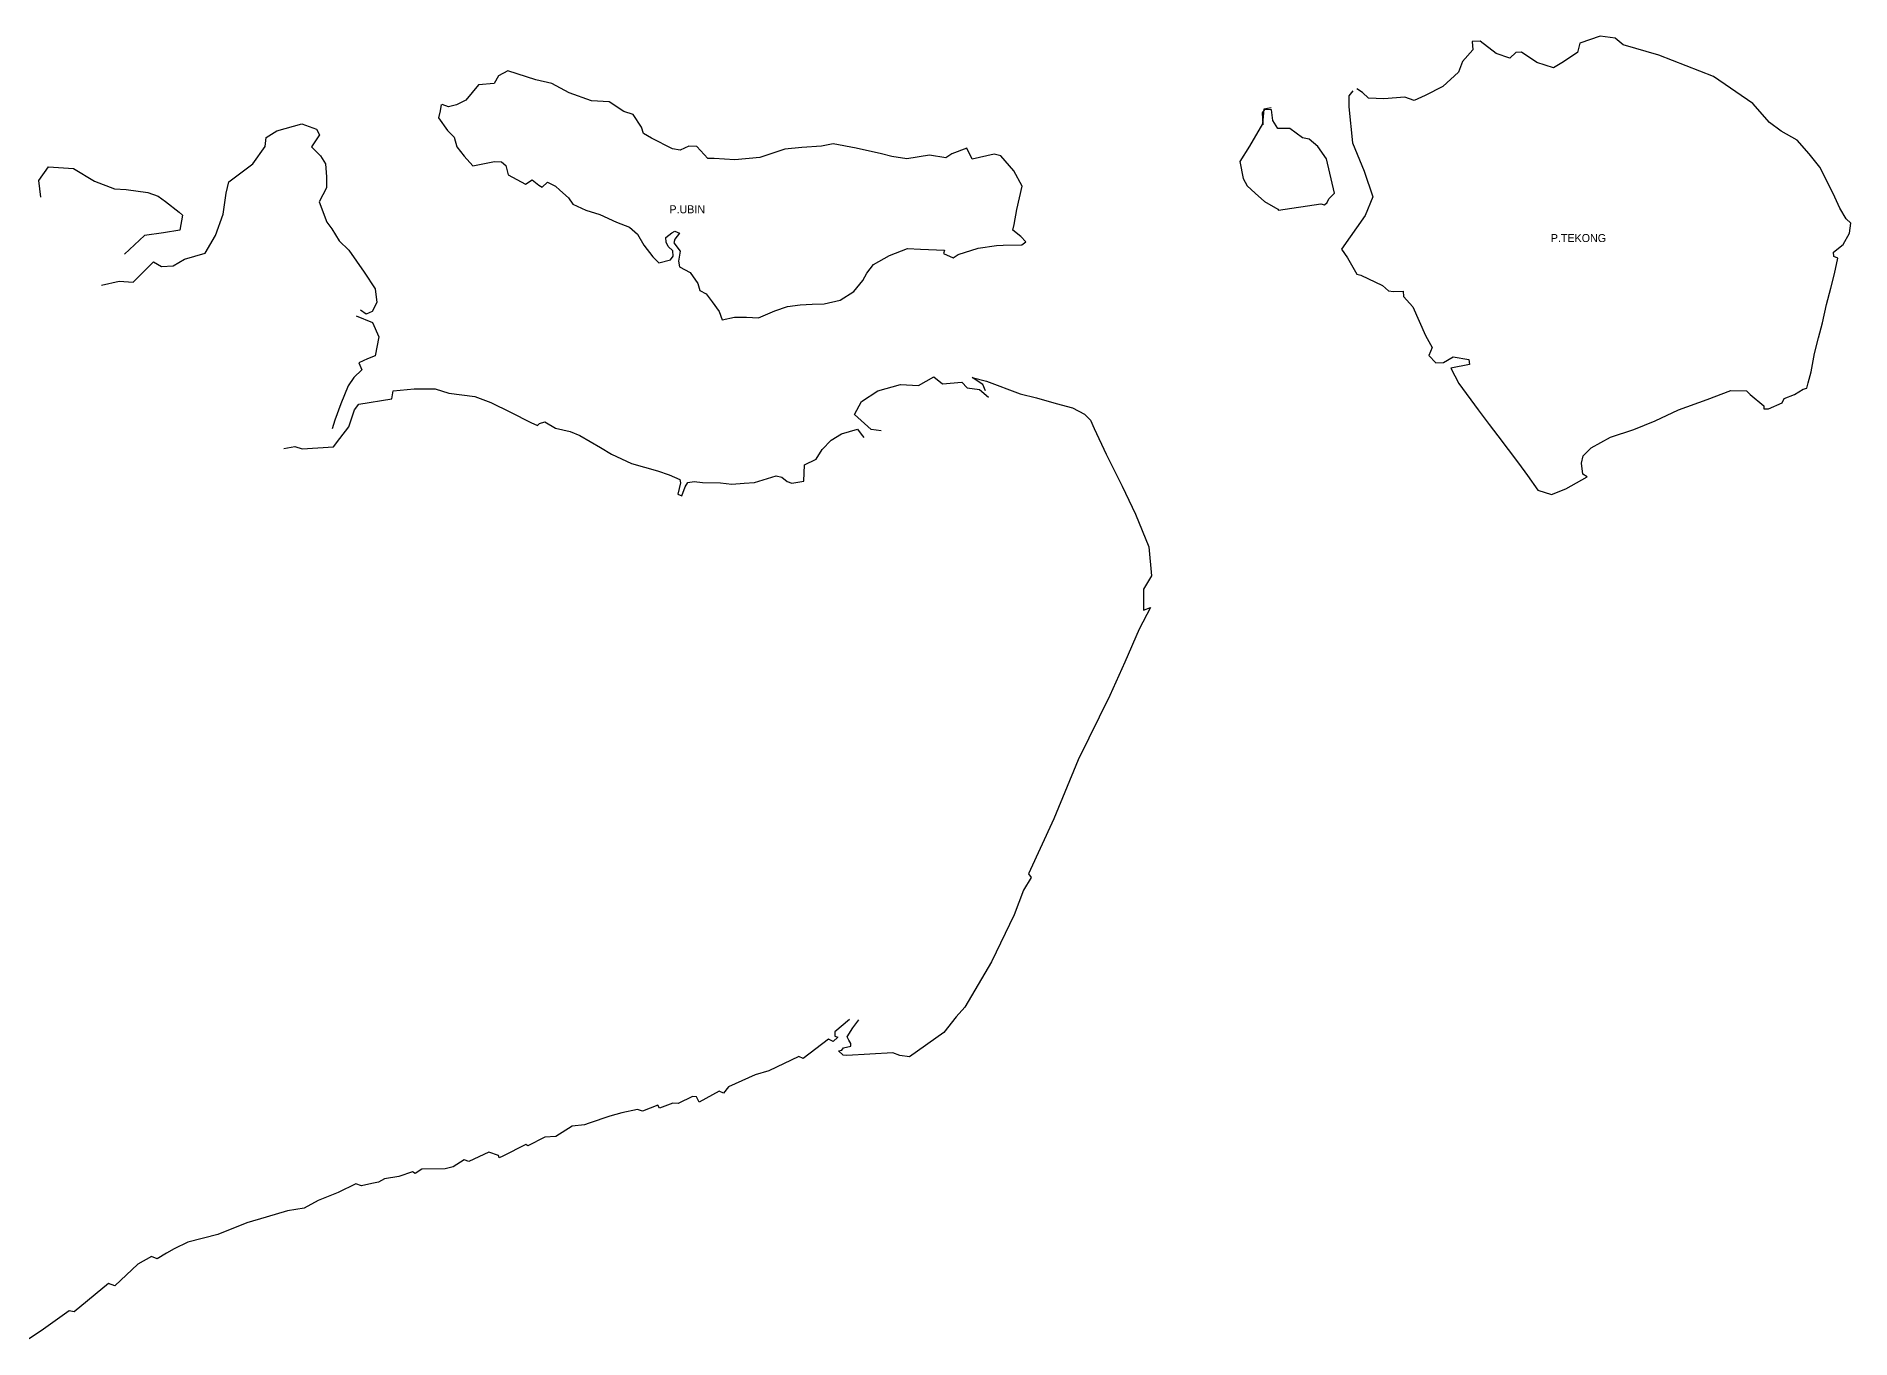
# Model space of a CAD drawing. Extents: x 4070 to 56010, y 16607 to 50270.
# Drawn here: x 33333 to 56010, y 29629 to 45901 of the extents above; entities that cross this region are included whole.
import ezdxf
from ezdxf.enums import TextEntityAlignment as Align

# ---------------------------------------------------------------- set-up
doc = ezdxf.new("R2010")
doc.units = 0
doc.layers.get('0').update_dxf_attribs({"linetype": 'CONTINUOUS'})

msp = doc.modelspace()

# ---------------------------------------------------------------- linework, layer by layer
for p, q in [((51379.278346, 45841.184777), (51280.121431, 45836.040486)), ((51280.121431, 45836.040486), (51287.793805, 45732.989537)), ((51578.933834, 45687.349966), (51379.278346, 45841.184777)), ((52626.374096, 45815.161058), (52597.188749, 45696.82513)), ((52879.305049, 45900.542332), (52626.374096, 45815.161058)), ((53066.179452, 45879.01796), (52879.305049, 45900.542332)), ((53164.098558, 45793.832325), (53066.179452, 45879.01796)), ((51156.916748, 45584.058297), (51107.39454, 45450.439449)), ((51287.793805, 45732.989537), (51156.916748, 45584.058297)), ((51748.036419, 45628.919762), (51578.933834, 45687.349966)), ((51823.00954, 45698.93692), (51748.036419, 45628.919762)), ((51894.197633, 45702.793529), (51823.00954, 45698.93692)), ((52086.212363, 45571.857093), (51894.197633, 45702.793529)), ((52597.188749, 45696.82513), (52397.664887, 45568.215162)), ((53612.879073, 45665.587125), (53164.098558, 45793.832325)), ((54293.062791, 45396.257873), (53612.879073, 45665.587125)), ((39108.751105, 45405.496943), (39054.093576, 45310.021256)), ((39224.469669, 45469.191876), (39108.751105, 45405.496943)), ((39578.087573, 45358.676278), (39224.469669, 45469.191876)), ((39776.514302, 45309.157849), (39578.087573, 45358.676278)), ((51107.39454, 45450.439449), (50912.963469, 45273.479669)), ((52293.45267, 45504.543346), (52086.212363, 45571.857093)), ((52397.664887, 45568.215162), (52293.45267, 45504.543346)), ((54785.138336, 45060.672513), (54293.062791, 45396.257873)), ((38860.771269, 45295.913121), (38701.851239, 45102.386458)), ((39054.093576, 45310.021256), (38860.771269, 45295.913121)), ((39994.040354, 45194.749195), (39776.514302, 45309.157849)), ((40270.064416, 45093.100452), (39994.040354, 45194.749195)), ((49737.035746, 45158.302484), (49735.823114, 45019.617025)), ((49789.1354, 45219.404197), (49737.035746, 45158.302484)), ((49908.651458, 45197.84249), (49836.164074, 45246.149901)), ((49982.418683, 45129.178627), (49908.651458, 45197.84249)), ((50175.666024, 45120.382505), (49982.418683, 45129.178627)), ((50438.822715, 45139.617349), (50175.666024, 45120.382505)), ((50553.258285, 45100.240748), (50438.822715, 45139.617349)), ((50691.805074, 45161.390822), (50553.258285, 45100.240748)), ((50912.963469, 45273.479669), (50691.805074, 45161.390822)), ((38382.647096, 44969.851888), (38361.054317, 44883.301185)), ((38391.523276, 45048.759432), (38382.647096, 44969.851888)), ((38483.111029, 45020.814186), (38404.242471, 45048.766701)), ((38586.128029, 45043.780186), (38483.111029, 45020.814186)), ((38701.851239, 45102.386458), (38586.128029, 45043.780186)), ((40493.909423, 45080.502519), (40270.064416, 45093.100452)), ((40675.821556, 44960.985411), (40493.909423, 45080.502519)), ((40792.840449, 44925.420757), (40675.821556, 44960.985411)), ((40897.185677, 44766.410523), (40792.840449, 44925.420757)), ((48683.131062, 44987.205575), (48655.178562, 44942.656743)), ((48655.178562, 44942.656743), (48662.868967, 44793.794121)), ((48672.959254, 44988.472114), (48657.778553, 44805.242508)), ((48767.036004, 45006.33908), (48672.959254, 44988.472114)), ((48769.58889, 44982.165645), (48683.131062, 44987.205575)), ((48786.172853, 44848.576934), (48769.58889, 44982.165645)), ((49735.823114, 45019.617025), (49784.325502, 44569.235968)), ((54996.249837, 44824.162217), (54785.138336, 45060.672513)), ((36205.135361, 44637.707804), (36337.398916, 44720.508456)), ((36337.398916, 44720.508456), (36650.286185, 44807.230673)), ((36650.286185, 44807.230673), (36836.021312, 44739.886549)), ((36836.021312, 44739.886549), (36871.660735, 44669.910647)), ((38361.054317, 44883.301185), (38474.31069, 44723.015923)), ((38474.31069, 44723.015923), (38557.013937, 44640.343288)), ((40920.106662, 44687.524876), (40897.185677, 44766.410523)), ((41023.144258, 44626.501556), (40920.106662, 44687.524876)), ((48657.778553, 44805.242508), (48493.881435, 44526.497801)), ((48851.056412, 44748.09749), (48786.172853, 44848.576934)), ((48955.310211, 44750.702418), (48851.056412, 44748.09749)), ((49001.081569, 44748.184124), (48955.310211, 44750.702418)), ((49160.054667, 44631.218935), (49001.081569, 44748.184124)), ((55138.662194, 44716.106506), (54996.249837, 44824.162217)), ((55340.817859, 44601.72487), (55138.662194, 44716.106506)), ((36041.150886, 44309.259275), (36192.452468, 44524.431725)), ((36192.452468, 44524.431725), (36205.135361, 44637.707804)), ((36871.660735, 44669.910647), (36773.766461, 44520.951861)), ((36773.766461, 44520.951861), (36884.468596, 44407.74888)), ((38557.013937, 44640.343288), (38588.854178, 44518.189938)), ((38588.854178, 44518.189938), (38681.74314, 44404.980567)), ((41286.452855, 44493.035798), (41023.144258, 44626.501556)), ((41381.841374, 44479.093241), (41286.452855, 44493.035798)), ((41489.923931, 44528.78575), (41381.841374, 44479.093241)), ((41590.395946, 44522.481444), (41489.923931, 44528.78575)), ((41723.985842, 44373.67112), (41590.395946, 44522.481444)), ((42686.64687, 44490.033644), (42375.115042, 44384.23209)), ((42900.286325, 44509.245834), (42686.64687, 44490.033644)), ((43146.988342, 44527.204581), (42900.286325, 44509.245834)), ((43291.948339, 44559.101576), (43146.988342, 44527.204581)), ((43578.096275, 44503.277858), (43291.948339, 44559.101576)), ((43897.309571, 44433.476579), (43578.096275, 44503.277858)), ((44961.633277, 44502.810865), (44776.007466, 44430.171927)), ((45030.353254, 44365.424593), (44961.633277, 44502.810865)), ((48493.881435, 44526.497801), (48375.718381, 44334.299283)), ((49240.158465, 44615.997082), (49160.054667, 44631.218935)), ((49349.536977, 44521.906183), (49240.158465, 44615.997082)), ((49456.397618, 44368.013346), (49349.536977, 44521.906183)), ((49784.325502, 44569.235968), (49928.139401, 44214.335337)), ((55492.153989, 44433.88172), (55340.817859, 44601.72487)), ((33365.969988, 44098.959433), (33485.501602, 44268.306566)), ((33485.501602, 44268.306566), (33798.459929, 44248.126206)), ((33798.459929, 44248.126206), (34060.572305, 44090.460012)), ((35738.477461, 44081.268576), (36041.150886, 44309.259275)), ((36884.468596, 44407.74888), (36946.830273, 44307.244561)), ((36946.830273, 44307.244561), (36959.604511, 44145.623017)), ((38681.74314, 44404.980567), (38787.35364, 44284.14315)), ((38787.35364, 44284.14315), (39060.793431, 44337.753364)), ((39060.793431, 44337.753364), (39147.283332, 44333.986152)), ((39147.283332, 44333.986152), (39203.262452, 44288.20488)), ((39203.262452, 44288.20488), (39232.557396, 44169.869042)), ((41805.378372, 44373.71871), (41723.985842, 44373.67112)), ((42064.821467, 44357.327379), (41805.378372, 44373.71871)), ((42375.115042, 44384.23209), (42064.821467, 44357.327379)), ((44025.758805, 44400.466775), (43897.309571, 44433.476579)), ((44212.702324, 44368.763818), (44025.758805, 44400.466775)), ((44494.985411, 44417.283126), (44212.702324, 44368.763818)), ((44701.000772, 44383.046605), (44494.985411, 44417.283126)), ((44776.007466, 44430.171927), (44701.000772, 44383.046605)), ((45303.719994, 44429.207454), (45030.353254, 44365.424593)), ((45387.652292, 44408.89713), (45303.719994, 44429.207454)), ((45549.217042, 44219.395728), (45387.652292, 44408.89713)), ((48375.718381, 44334.299283), (48417.76255, 44124.380364)), ((49559.559958, 43939.28902), (49456.397618, 44368.013346)), ((55625.695171, 44264.756524), (55492.153989, 44433.88172)), ((55730.017974, 44059.992795), (55625.695171, 44264.756524)), ((33388.933338, 43892.785507), (33365.969988, 44098.959433)), ((34060.572305, 44090.460012), (34309.941046, 43996.424523)), ((34309.941046, 43996.424523), (34454.967281, 43985.055752)), ((35707.994634, 43938.707691), (35738.477461, 44081.268576)), ((36959.651081, 44006.90178), (36869.397779, 43831.218924)), ((36959.604511, 44145.623017), (36959.651081, 44006.90178)), ((39232.557396, 44169.869042), (39446.274161, 44054.187352)), ((39446.274161, 44054.187352), (39531.470382, 44108.959848)), ((39531.470382, 44108.959848), (39615.438532, 44039.01603)), ((39615.438532, 44039.01603), (39654.87452, 44016.132435)), ((39654.87452, 44016.132435), (39723.533531, 44077.258052)), ((39723.533531, 44077.258052), (39820.212509, 44027.683675)), ((39820.212509, 44027.683675), (39876.191847, 43978.085342)), ((45654.832756, 44028.58948), (45549.217042, 44219.395728)), ((45587.554133, 43738.428494), (45654.832756, 44028.58948)), ((48417.76255, 44124.380364), (48467.38575, 44034.070185)), ((48467.38575, 44034.070185), (48565.324679, 43939.971568)), ((49928.139401, 44214.335337), (50036.340196, 43895.039612)), ((55811.444904, 43890.837518), (55730.017974, 44059.992795)), ((34454.967281, 43985.055752), (34728.484811, 43947.035843)), ((34728.484811, 43947.035843), (34854.43823, 43901.292351)), ((34854.43823, 43901.292351), (34947.323057, 43835.165771)), ((34947.323057, 43835.165771), (35119.098513, 43704.177509)), ((35668.645523, 43679.051743), (35707.994634, 43938.707691)), ((36869.397779, 43831.218924), (36962.338647, 43579.283887)), ((39876.191847, 43978.085342), (39985.604754, 43883.977788)), ((39985.604754, 43883.977788), (40040.323801, 43801.291318)), ((40040.323801, 43801.291318), (40201.874518, 43727.576944)), ((48565.324679, 43939.971568), (48683.609788, 43836.978599)), ((48683.609788, 43836.978599), (48850.205576, 43740.376729)), ((48856.567416, 43728.929083), (49386.708587, 43805.587912)), ((49386.708587, 43805.587912), (49435.024925, 43796.710131)), ((49435.024925, 43796.710131), (49466.798744, 43822.176397)), ((49466.798744, 43822.176397), (49485.849598, 43869.265257)), ((49485.849598, 43869.265257), (49559.559958, 43939.28902)), ((50036.340196, 43895.039612), (49941.087537, 43662.142028)), ((55875.062661, 43752.20475), (55811.444904, 43890.837518)), ((35119.098513, 43704.177509), (35161.090337, 43664.748174)), ((35161.090337, 43664.748174), (35128.076375, 43477.637629)), ((35572.055022, 43412.99635), (35668.645523, 43679.051743)), ((36962.338647, 43579.283887), (37024.694982, 43495.324432)), ((40201.874518, 43727.576944), (40374.864029, 43672.958727)), ((40374.864029, 43672.958727), (40586.021917, 43577.640821)), ((40586.021917, 43577.640821), (40745.021023, 43517.924645)), ((45539.337209, 43477.543889), (45555.8396, 43548.81207)), ((45555.8396, 43548.81207), (45587.554133, 43738.428494)), ((48850.205576, 43740.376729), (48856.567416, 43728.929083)), ((49941.087537, 43662.142028), (49646.308137, 43242.084055)), ((55952.65909, 43619.941489), (55875.062661, 43752.20475)), ((56009.882878, 43563.998656), (55952.65909, 43619.941489)), ((55995.95938, 43439.313742), (56009.882878, 43563.998656)), ((34684.131578, 43413.733348), (34437.414454, 43178.126039)), ((34922.006316, 43445.695218), (34684.131578, 43413.733348)), ((35128.076375, 43477.637629), (34922.006316, 43445.695218)), ((35443.647266, 43191.465016), (35572.055022, 43412.99635)), ((37024.694982, 43495.324432), (37117.601051, 43346.476817)), ((37117.601051, 43346.476817), (37238.480526, 43228.190761)), ((40745.021023, 43517.924645), (40845.5266, 43428.90405)), ((40845.5266, 43428.90405), (40924.428251, 43292.784908)), ((41202.919106, 43385.851929), (41274.117199, 43446.978607)), ((41204.212259, 43327.314059), (41202.919106, 43385.851929)), ((41232.210786, 43275.155235), (41204.212259, 43327.314059)), ((41274.117199, 43446.978607), (41312.263914, 43466.090225)), ((41314.844713, 43364.285731), (41299.59905, 43321.00889)), ((41299.59905, 43321.00889), (41379.759462, 43217.978705)), ((41312.263914, 43466.090225), (41370.774975, 43441.946575)), ((41370.774975, 43441.946575), (41314.844713, 43364.285731)), ((45638.551348, 43398.710628), (45539.337209, 43477.543889)), ((45700.885114, 43331.307479), (45638.551348, 43398.710628)), ((45651.307843, 43295.648328), (45700.885114, 43331.307479)), ((55915.947649, 43299.321947), (55995.95938, 43439.313742)), ((35045.533728, 43032.131022), (35186.709646, 43116.217673)), ((35186.709646, 43116.217673), (35443.647266, 43191.465016)), ((37238.480526, 43228.190761), (37431.915466, 42954.682479)), ((40924.428251, 43292.784908), (41040.216803, 43143.962503)), ((41040.216803, 43143.962503), (41115.280535, 43068.92562)), ((41115.280535, 43068.92562), (41257.707544, 43108.462586)), ((41289.460997, 43221.741611), (41232.210786, 43275.155235)), ((41257.707544, 43108.462586), (41293.301952, 43151.752035)), ((41293.301952, 43151.752035), (41289.460997, 43221.741611)), ((41379.759462, 43217.978705), (41360.72921, 43090.709245)), ((41360.72921, 43090.709245), (41370.929141, 43020.723537)), ((43796.106011, 43051.473507), (43995.714755, 43162.30413)), ((43995.714755, 43162.30413), (44219.492739, 43247.698248)), ((44219.492739, 43247.698248), (44383.536554, 43242.707763)), ((44383.536554, 43242.707763), (44683.647347, 43227.619926)), ((44683.647347, 43227.619926), (44672.21856, 43186.893118)), ((44672.21856, 43186.893118), (44790.500663, 43132.247786)), ((44790.500663, 43132.247786), (44855.336775, 43174.279515)), ((44855.336775, 43174.279515), (45104.541779, 43252.052654)), ((45104.541779, 43252.052654), (45333.415668, 43286.548411)), ((45333.415668, 43286.548411), (45416.067926, 43289.143446)), ((45416.067926, 43289.143446), (45651.307843, 43295.648328)), ((49646.308137, 43242.084055), (49720.093682, 43133.977301)), ((49720.093682, 43133.977301), (49837.146735, 42929.196886)), ((55792.69837, 43203.830846), (55915.947649, 43299.321947)), ((55797.808691, 43147.856257), (55792.69837, 43203.830846)), ((55848.659836, 43130.076138), (55797.808691, 43147.856257)), ((55806.805605, 42934.128362), (55848.659836, 43130.076138)), ((34544.385049, 42828.184582), (34797.456016, 43082.889244)), ((34797.456016, 43082.889244), (34897.972165, 43023.131701)), ((34897.972165, 43023.131701), (35045.533728, 43032.131022)), ((37431.915466, 42954.682479), (37569.360497, 42746.047374)), ((41370.929141, 43020.723537), (41505.764637, 42949.541543)), ((41505.764637, 42949.541543), (41599.926966, 42812.160804)), ((43663.928844, 42850.333793), (43712.218017, 42940.712753)), ((43712.218017, 42940.712753), (43796.106011, 43051.473507)), ((49837.146735, 42929.196886), (49889.278806, 42915.232757)), ((49889.278806, 42915.232757), (50160.133517, 42786.889899)), ((55761.130272, 42754.716355), (55806.805605, 42934.128362)), ((34146.216905, 42791.029643), (34367.554305, 42840.803455)), ((34367.554305, 42840.803455), (34544.385049, 42828.184582)), ((37569.360497, 42746.047374), (37587.226208, 42575.519088)), ((41599.926966, 42812.160804), (41624.123066, 42724.36772)), ((41624.123066, 42724.36772), (41705.531833, 42683.695432)), ((41705.531833, 42683.695432), (41780.603584, 42583.208161)), ((43377.893601, 42603.285971), (43549.530468, 42711.557597)), ((43549.530468, 42711.557597), (43663.928844, 42850.333793)), ((50160.133517, 42786.889899), (50231.358111, 42719.498364)), ((50231.358111, 42719.498364), (50293.657574, 42711.902618)), ((50293.657574, 42711.902618), (50416.975462, 42718.340542)), ((50416.975462, 42718.340542), (50420.818907, 42649.635345)), ((50420.818907, 42649.635345), (50537.837391, 42521.199232)), ((55705.297906, 42549.852621), (55761.130272, 42754.716355)), ((37329.069095, 42408.636621), (37535.160513, 42323.494931)), ((37454.989874, 42427.8054), (37383.741574, 42477.395951)), ((37530.025886, 42460.941968), (37454.989874, 42427.8054)), ((37587.226208, 42575.519088), (37530.025886, 42460.941968)), ((41780.603584, 42583.208161), (41867.1282, 42463.639489)), ((41867.1282, 42463.639489), (41905.320783, 42356.766647)), ((42358.056557, 42383.773104), (42561.50229, 42471.706732)), ((42561.50229, 42471.706732), (42721.720864, 42523.981185)), ((42721.720864, 42523.981185), (42878.13418, 42546.984225)), ((42878.13418, 42546.984225), (43029.46541, 42554.713393)), ((43029.46541, 42554.713393), (43178.253768, 42558.623304)), ((43178.253768, 42558.623304), (43377.893601, 42603.285971)), ((50537.837391, 42521.199232), (50694.366459, 42161.218099)), ((55657.102409, 42322.09234), (55705.297906, 42549.852621)), ((37535.160513, 42323.494931), (37614.083713, 42146.640583)), ((41905.320783, 42356.766647), (42060.463384, 42391.222997)), ((42060.463384, 42391.222997), (42210.53026, 42392.589117)), ((42210.53026, 42392.589117), (42358.056557, 42383.773104)), ((55606.347379, 42131.224372), (55657.102409, 42322.09234)), ((37614.083713, 42146.640583), (37568.372717, 41909.891)), ((50694.366459, 42161.218099), (50779.609829, 42012.40505)), ((50779.609829, 42012.40505), (50736.42777, 41911.860801)), ((55556.864389, 41937.811834), (55606.347379, 42131.224372)), ((37401.800803, 41735.425626), (37302.618338, 41636.091509)), ((37474.259244, 41869.105129), (37363.611545, 41821.94509)), ((37363.611545, 41821.94509), (37401.800803, 41735.425626)), ((37568.372717, 41909.891), (37474.259244, 41869.105129)), ((50736.42777, 41911.860801), (50825.46106, 41819.034379)), ((50825.46106, 41819.034379), (50919.537184, 41824.183545)), ((50919.537184, 41824.183545), (51040.281537, 41896.784764)), ((51243.733266, 41801.486835), (51012.374078, 41754.262471)), ((51012.374078, 41754.262471), (51112.890405, 41564.744285)), ((51040.281537, 41896.784764), (51237.350776, 41861.283563)), ((51237.350776, 41861.283563), (51243.733266, 41801.486835)), ((55515.024264, 41708.780196), (55556.864389, 41937.811834)), ((37228.876389, 41534.227735), (37141.18358, 41308.901216)), ((37302.618338, 41636.091509), (37228.876389, 41534.227735)), ((43851.393568, 41469.748933), (44133.674132, 41550.099938)), ((44133.674132, 41550.099938), (44358.762344, 41538.791158)), ((44358.762344, 41538.791158), (44549.467834, 41647.078029)), ((44549.467834, 41647.078029), (44657.591455, 41559.342826)), ((44657.591455, 41559.342826), (44900.466459, 41577.313444)), ((44900.466459, 41577.313444), (44966.617829, 41508.639778)), ((44966.617829, 41508.639778), (45121.764012, 41487.106421)), ((45162.43028, 41552.030667), (45027.604965, 41638.475447)), ((45027.604965, 41638.475447), (45209.46399, 41592.781117)), ((45195.523177, 41473.15606), (45162.43028, 41552.030667)), ((45209.46399, 41592.781117), (45627.883162, 41435.258261)), ((51112.890405, 41564.744285), (51354.583615, 41234.084842)), ((55417.249447, 41492.434182), (55461.731643, 41506.457537)), ((55461.731643, 41506.457537), (55478.225954, 41571.353208)), ((55478.225954, 41571.353208), (55515.024264, 41708.780196)), ((37141.18358, 41308.901216), (37063.658656, 41106.488817)), ((37310.385911, 41235.192932), (37365.058449, 41305.227358)), ((37365.058449, 41305.227358), (37774.617261, 41372.944412)), ((37774.617261, 41372.944412), (37794.935513, 41470.955215)), ((37794.935513, 41470.955215), (38056.953451, 41496.577047)), ((38056.953451, 41496.577047), (38317.705447, 41496.744134)), ((38317.705447, 41496.744134), (38490.70918, 41443.402444)), ((38490.70918, 41443.402444), (38812.524223, 41401.610799)), ((38812.524223, 41401.610799), (39013.515206, 41325.379849)), ((39013.515206, 41325.379849), (39260.309724, 41203.363053)), ((43557.745297, 41176.87259), (43645.431553, 41335.998771)), ((43645.431553, 41335.998771), (43851.393568, 41469.748933)), ((45121.764012, 41487.106421), (45234.975628, 41390.468018)), ((45627.883162, 41435.258261), (45835.172048, 41384.491418)), ((45835.172048, 41384.491418), (46080.615168, 41312.117127)), ((46080.615168, 41312.117127), (46284.08706, 41258.803702)), ((53858.943317, 41231.885941), (54216.085042, 41361.890537)), ((54216.085042, 41361.890537), (54512.213524, 41475.314314)), ((54512.213524, 41475.314314), (54707.972369, 41470.350767)), ((54707.972369, 41470.350767), (54752.482667, 41425.849643)), ((54752.482667, 41425.849643), (54922.879629, 41284.736702)), ((54922.879629, 41284.736702), (54924.167698, 41247.841546)), ((54982.640316, 41246.607036), (55151.665437, 41321.780103)), ((55151.665437, 41321.780103), (55178.333749, 41376.504797)), ((55178.333749, 41376.504797), (55305.422415, 41426.204838)), ((55305.422415, 41426.204838), (55417.249447, 41492.434182)), ((37063.658656, 41106.488817), (37030.622909, 40997.013195)), ((37239.225624, 41021.330553), (37310.385911, 41235.192932)), ((39260.309724, 41203.363053), (39514.735921, 41074.988875)), ((39514.735921, 41074.988875), (39598.693711, 41039.408902)), ((39598.693711, 41039.408902), (39624.123487, 41062.333285)), ((39624.123487, 41062.333285), (39690.253741, 41085.284046)), ((39690.253741, 41085.284046), (39822.558447, 41005.192681)), ((43766.374821, 40988.66937), (43557.745297, 41176.87259)), ((46284.08706, 41258.803702), (46432.891417, 41178.733079)), ((46432.891417, 41178.733079), (46509.214701, 41103.705766)), ((46509.214701, 41103.705766), (46555.031903, 41000.664045)), ((51354.583615, 41234.084842), (51489.421888, 41050.951711)), ((51489.421888, 41050.951711), (51601.358625, 40908.519788)), ((53298.453741, 40987.238628), (53567.90024, 41098.105245)), ((53567.90024, 41098.105245), (53858.943317, 41231.885941)), ((54924.167698, 41247.841546), (54982.640316, 41246.607036)), ((37045.963365, 40770.477973), (37127.336755, 40877.440157)), ((37127.336755, 40877.440157), (37239.225624, 41021.330553)), ((39822.558447, 41005.192681), (40004.452204, 40963.313512)), ((40004.452204, 40963.313512), (40126.569242, 40915.032397)), ((40126.569242, 40915.032397), (40386.084227, 40762.484395)), ((43156.051404, 40738.84758), (43269.189947, 40855.998464)), ((43269.189947, 40855.998464), (43396.331577, 40933.708182)), ((43396.331577, 40933.708182), (43594.695325, 40991.102769)), ((43594.695325, 40991.102769), (43644.314285, 40931.324704)), ((43644.314285, 40931.324704), (43677.394856, 40888.079201)), ((43893.549699, 40972.208927), (43766.374821, 40988.66937)), ((46555.031903, 41000.664045), (46702.659868, 40681.365874)), ((51601.358625, 40908.519788), (51855.766239, 40568.965441)), ((52765.909493, 40760.416206), (53007.386841, 40890.352186)), ((53007.386841, 40890.352186), (53298.453741, 40987.238628)), ((36427.75903, 40749.709192), (36565.131682, 40776.526756)), ((36565.131682, 40776.526756), (36654.185485, 40744.766627)), ((36654.185485, 40744.766627), (37045.963365, 40770.477973)), ((40386.084227, 40762.484395), (40520.93064, 40679.85098)), ((40520.93064, 40679.85098), (40770.254382, 40564.204668)), ((42933.571175, 40547.814126), (43078.521489, 40619.174257)), ((43078.521489, 40619.174257), (43156.051404, 40738.84758)), ((46702.659868, 40681.365874), (46903.724681, 40281.936639)), ((52643.954966, 40568.212563), (52665.526733, 40657.290783)), ((52665.526733, 40657.290783), (52765.909493, 40760.416206)), ((40770.254382, 40564.204668), (41097.14924, 40471.517983)), ((41097.14924, 40471.517983), (41242.155523, 40420.708633)), ((41242.155523, 40420.708633), (41374.445759, 40362.255342)), ((42418.58366, 40360.402362), (42581.349961, 40410.141568)), ((42581.349961, 40410.141568), (42650.031175, 40392.370705)), ((42650.031175, 40392.370705), (42716.183055, 40336.420379)), ((42927.289681, 40342.923392), (42933.571175, 40547.814126)), ((51855.766239, 40568.965441), (51971.521548, 40413.813537)), ((51971.521548, 40413.813537), (52101.273545, 40229.406956)), ((52448.323189, 40247.450952), (52716.493017, 40395.221598)), ((52660.542174, 40430.810235), (52643.954966, 40568.212563)), ((52716.493017, 40395.221598), (52660.542174, 40430.810235)), ((41383.362889, 40322.809796), (41352.891982, 40178.98238)), ((41352.891982, 40178.98238), (41401.227445, 40161.197775)), ((41374.445759, 40362.255342), (41383.362889, 40322.809796)), ((41401.227445, 40161.197775), (41441.884391, 40273.216187)), ((41441.884391, 40273.216187), (41477.475915, 40325.417513)), ((41477.475915, 40325.417513), (41556.32321, 40338.196078)), ((41556.32321, 40338.196078), (41659.344268, 40324.265595)), ((41659.344268, 40324.265595), (41883.180366, 40323.141541)), ((41883.180366, 40323.141541), (42026.898113, 40306.692973)), ((42026.898113, 40306.692973), (42178.236272, 40315.701729)), ((42178.236272, 40315.701729), (42307.952546, 40327.241291)), ((42307.952546, 40327.241291), (42418.58366, 40360.402362)), ((42716.183055, 40336.420379), (42775.962712, 40316.098548)), ((42775.962712, 40316.098548), (42927.289681, 40342.923392)), ((46903.724681, 40281.936639), (47069.167011, 39929.566676)), ((52101.273545, 40229.406956), (52269.105719, 40176.079565)), ((52269.105719, 40176.079565), (52448.323189, 40247.450952)), ((47069.167011, 39929.566676), (47238.445891, 39522.482549)), ((47238.445891, 39522.482549), (47272.924059, 39161.116265)), ((47272.924059, 39161.116265), (47172.540602, 38994.349057)), ((47172.540602, 38994.349057), (47171.376474, 38729.666197)), ((47256.554986, 38765.355661), (47115.524642, 38492.939473)), ((47171.376474, 38729.666197), (47256.554986, 38765.355661)), ((47115.524642, 38492.939473), (46938.945023, 38083.062678)), ((46938.945023, 38083.062678), (46752.194742, 37662.993145)), ((46752.194742, 37662.993145), (46355.782349, 36862.270379)), ((46355.782349, 36862.270379), (46048.347569, 36125.222193)), ((46048.347569, 36125.222193), (45733.257506, 35435.238305)), ((45766.337251, 35391.994845), (45672.298265, 35234.119837)), ((45733.257506, 35435.238305), (45766.337251, 35391.994845)), ((45672.298265, 35234.119837), (45555.428286, 34926.057547)), ((45555.428286, 34926.057547), (45270.807909, 34336.610462)), ((45270.807909, 34336.610462), (44936.576617, 33771.293202)), ((43494.494662, 33614.883243), (43313.960635, 33463.28863)), ((43536.50218, 33511.828508), (43612.770125, 33611.159161)), ((44829.801256, 33650.306155), (44676.000787, 33455.466342)), ((44936.576617, 33771.293202), (44829.801256, 33650.306155)), ((43233.873283, 33371.590146), (42917.289272, 33128.248764)), ((43292.386747, 33341.092063), (43233.873283, 33371.590146)), ((43352.139029, 33397.138698), (43292.386747, 33341.092063)), ((43313.960635, 33463.28863), (43311.438322, 33407.287791)), ((43311.438322, 33407.287791), (43352.139029, 33397.138698)), ((43469.141617, 33398.504869), (43536.50218, 33511.828508)), ((43486.961398, 33359.06549), (43469.141617, 33398.504869)), ((43513.684522, 33317.087848), (43486.961398, 33359.06549)), ((44676.000787, 33455.466342), (44245.005545, 33149.679357)), ((42861.320942, 33152.385379), (42490.018192, 32975.177851)), ((42917.289272, 33128.248764), (42861.320942, 33152.385379)), ((43358.563129, 33225.329112), (43399.256564, 33234.270672)), ((43415.814293, 33169.376145), (43358.563129, 33225.329112)), ((43399.256564, 33234.270672), (43420.865597, 33263.560131)), ((43462.870865, 33166.868545), (43415.814293, 33169.376145)), ((43420.865597, 33263.560131), (43513.696635, 33285.270409)), ((44036.420877, 33200.419195), (43462.870865, 33166.868545)), ((43513.696635, 33285.270409), (43513.684522, 33317.087848)), ((44126.728199, 33164.856515), (44036.420877, 33200.419195)), ((44245.005545, 33149.679357), (44126.728199, 33164.856515)), ((42318.340623, 32924.129936), (41982.629727, 32776.220358)), ((42490.018192, 32975.177851), (42318.340623, 32924.129936)), ((41533.707547, 32654.944338), (41355.676957, 32566.978849)), ((41583.312851, 32648.620898), (41533.707547, 32654.944338)), ((41866.910968, 32722.671075), (41616.40484, 32585.009968)), ((41922.882411, 32695.988823), (41866.910968, 32722.671075)), ((41982.629727, 32776.220358), (41922.882411, 32695.988823)), ((40649.814211, 32451.853063), (40501.014059, 32411.002234)), ((40848.217399, 32494.016912), (40649.814211, 32451.853063)), ((40908.005759, 32469.882966), (40848.217399, 32494.016912)), ((41100.034862, 32546.406149), (40908.005759, 32469.882966)), ((41122.943328, 32506.968934), (41100.034862, 32546.406149)), ((41289.537159, 32572.016004), (41122.943328, 32506.968934)), ((41355.676957, 32566.978849), (41289.537159, 32572.016004)), ((41616.40484, 32585.009968), (41583.312851, 32648.620898)), ((40030.443152, 32282.06435), (39825.703159, 32155.888306)), ((40185.613753, 32301.283657), (40030.443152, 32282.06435)), ((40242.844246, 32320.422546), (40185.613753, 32301.283657)), ((40501.014059, 32411.002234), (40242.844246, 32320.422546)), ((39450.506857, 32056.299558), (39163.088493, 31910.959934)), ((39475.952749, 32038.50107), (39450.506857, 32056.299558)), ((39687.062612, 32145.591691), (39475.952749, 32038.50107)), ((39825.703159, 32155.888306), (39687.062612, 32145.591691)), ((38443.183057, 31752.530633), (38153.159545, 31747.198216)), ((38542.393532, 31775.524336), (38443.183057, 31752.530633)), ((38679.741259, 31864.737467), (38542.393532, 31775.524336)), ((38739.53369, 31843.148709), (38679.741259, 31864.737467)), ((38990.079945, 31957.911574), (38739.53369, 31843.148709)), ((39110.933915, 31918.553747), (38990.079945, 31957.911574)), ((39119.848166, 31889.286002), (39110.933915, 31918.553747)), ((39163.088493, 31910.959934), (39119.848166, 31889.286002)), ((37325.104562, 31564.488204), (37106.341338, 31453.564348)), ((37396.351019, 31536.544295), (37325.104562, 31564.488204)), ((37524.820274, 31569.746387), (37396.351019, 31536.544295)), ((37610.045203, 31582.546251), (37524.820274, 31569.746387)), ((37686.354921, 31625.887567), (37610.045203, 31582.546251)), ((37863.161888, 31656.583726), (37686.354921, 31625.887567)), ((38036.141791, 31715.279439), (37863.161888, 31656.583726)), ((38067.950986, 31692.394394), (38036.141791, 31715.279439)), ((38153.159545, 31747.198216), (38067.950986, 31692.394394)), ((36855.768773, 31355.341666), (36678.975521, 31260.99862)), ((37106.341338, 31453.564348), (36855.768773, 31355.341666)), ((35965.36358, 31077.097992), (35601.570352, 30930.403463)), ((36204.505419, 31148.583228), (35965.36358, 31077.097992)), ((36474.174378, 31225.185047), (36204.505419, 31148.583228)), ((36678.975521, 31260.99862), (36474.174378, 31225.185047)), ((35601.570352, 30930.403463), (35226.304517, 30835.887648)), ((34770.909621, 30657.286785), (34601.734826, 30557.851242)), ((34842.163949, 30626.796477), (34770.909621, 30657.286785)), ((34959.185974, 30695.635923), (34842.163949, 30626.796477)), ((35054.583486, 30753.000036), (34959.185974, 30695.635923)), ((35226.304517, 30835.887648), (35054.583486, 30753.000036)), ((34601.734826, 30557.851242), (34315.565746, 30289.008747)), ((34234.132267, 30318.21732), (33805.490321, 29962.683808)), ((34315.565746, 30289.008747), (34234.132267, 30318.21732)), ((33744.416053, 29977.906917), (33423.870301, 29748.487964)), ((33805.490321, 29962.683808), (33744.416053, 29977.906917)), ((33423.870301, 29748.487964), (33244.512481, 29628.668428))]:
    msp.add_line(p, q)

# ---------------------------------------------------------------- texts
for s, p in [('P.UBIN', (41468.593586, 43738.514061)), ('P.TEKONG', (52607.111085, 43380.016313))]:
    msp.add_text(s, height=100).set_placement(p, align=Align.MIDDLE)

doc.saveas('drawing.dxf')
